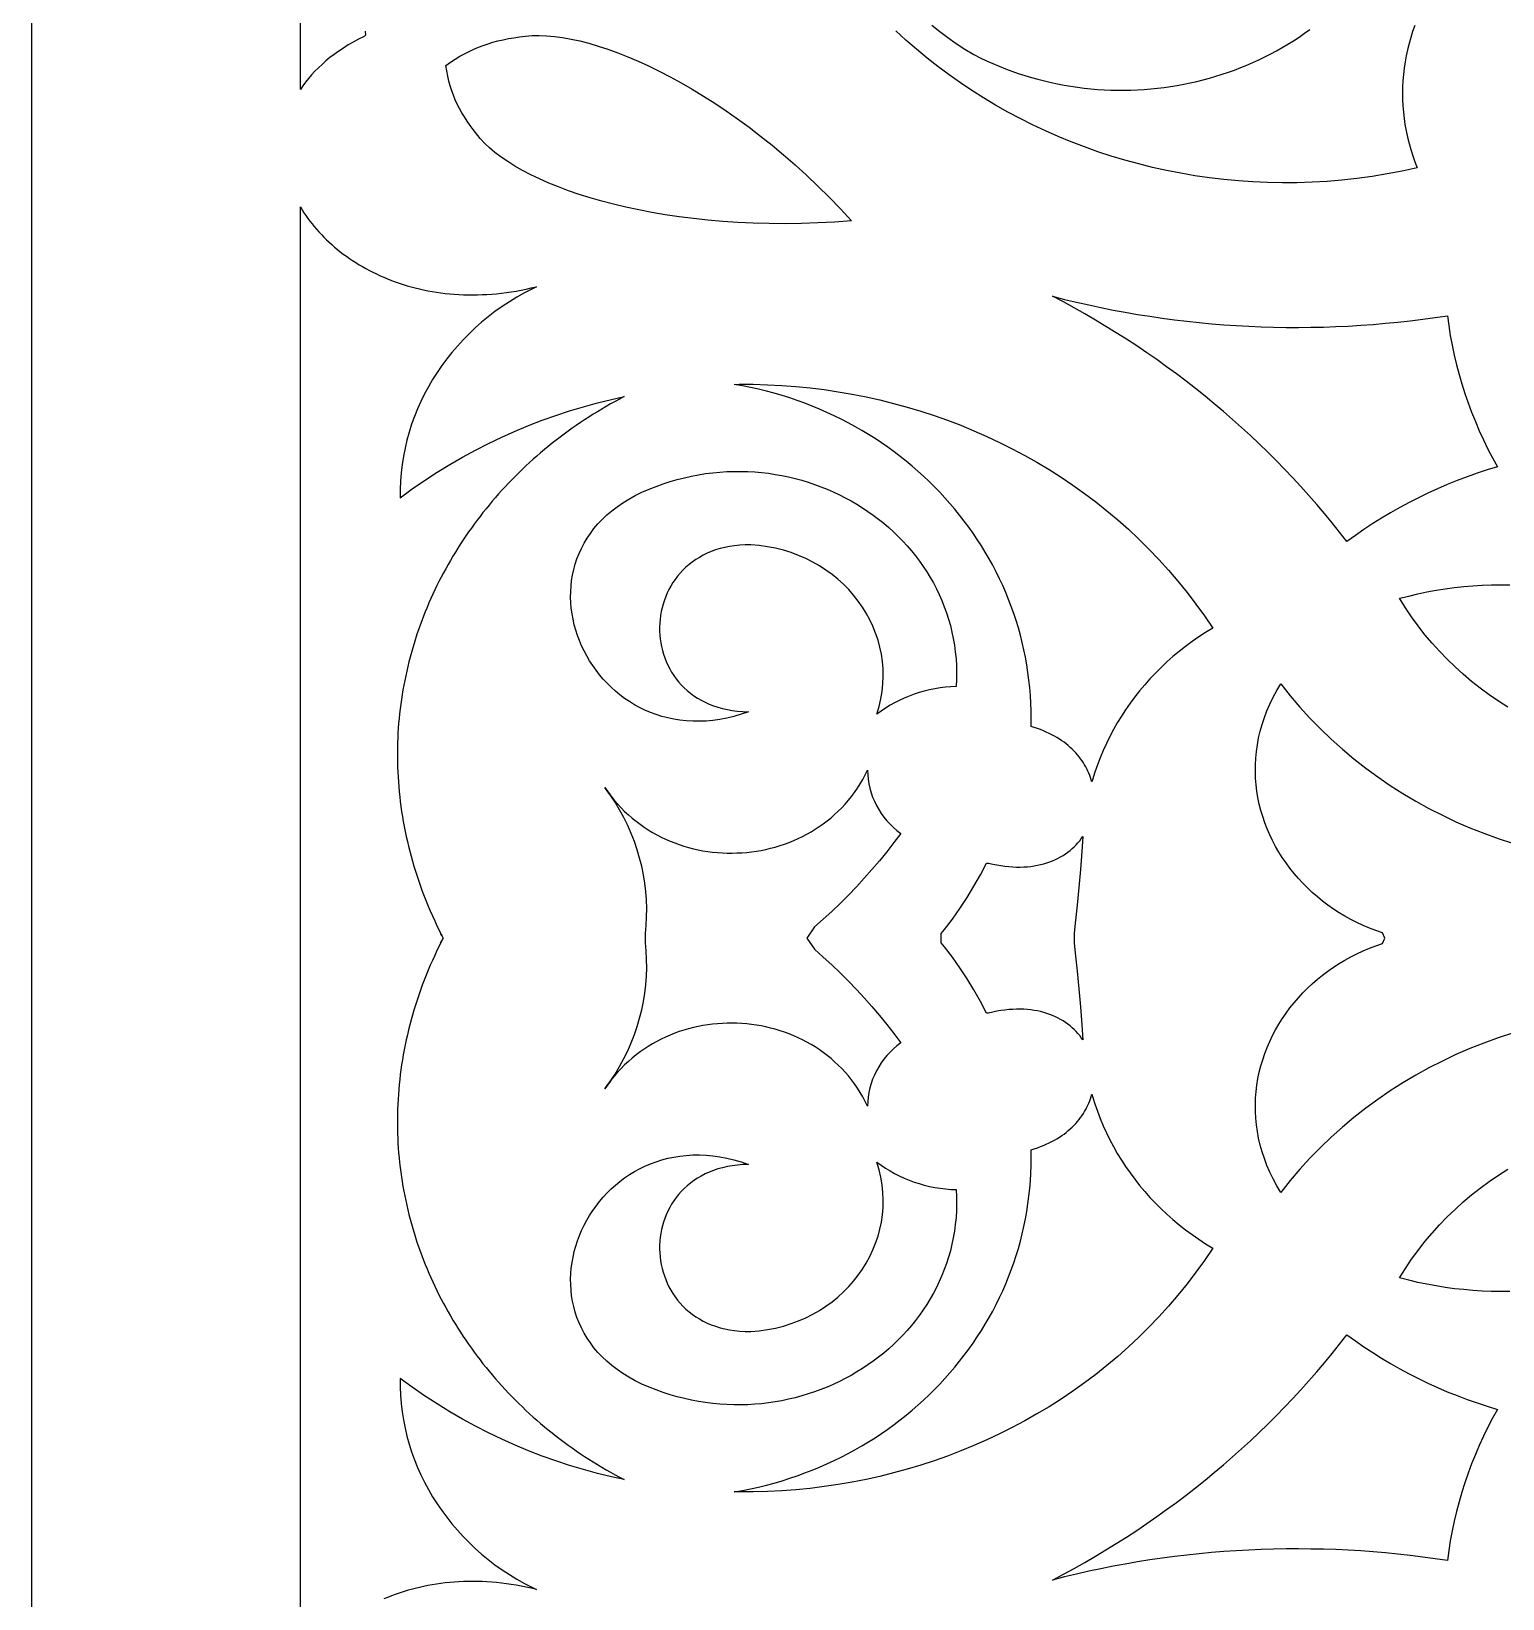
# Model space of a CAD drawing. Extents: x 2430 to 3430, y -1053 to 947.
# Drawn here: x 2429.6 to 2703, y -175.4 to 116 of the extents above; entities that cross this region are included whole.
import ezdxf

# ---------------------------------------------------------------- set-up
doc = ezdxf.new("R2010")
doc.units = 0
doc.layers.add('LAYER_1', color=18, linetype='CONTINUOUS')

msp = doc.modelspace()

# ---------------------------------------------------------------- linework, layer by layer
at = {"layer": 'LAYER_1'}
for points in [[(2429.56, -1052.54), (3429.56, -1052.54), (3429.56, 947.46), (2429.56, 947.46)], [(2525.33, 115.2), (2526.78, 115.07), (2528.3, 114.86), (2529.87, 114.58), (2531.5, 114.22), (2533.19, 113.78), (2534.93, 113.27), (2536.72, 112.68), (2538.55, 112.02), (2540.43, 111.28), (2542.34, 110.46), (2544.3, 109.57), (2546.28, 108.6), (2548.29, 107.56), (2550.34, 106.44), (2552.4, 105.25), (2554.48, 103.98), (2556.59, 102.64), (2558.7, 101.23), (2560.83, 99.73), (2562.97, 98.17), (2565.11, 96.53), (2567.25, 94.82), (2569.39, 93.03), (2571.52, 91.17), (2573.65, 89.24), (2575.77, 87.23), (2577.87, 85.15), (2579.95, 82.99), (2582.02, 80.77), (2578.87, 80.54), (2575.75, 80.38), (2572.69, 80.28), (2569.66, 80.24), (2566.69, 80.26), (2563.76, 80.34), (2560.89, 80.47), (2558.07, 80.66), (2555.31, 80.9), (2552.61, 81.19), (2549.98, 81.52), (2547.4, 81.91), (2544.9, 82.33), (2542.46, 82.8), (2540.09, 83.31), (2537.8, 83.85), (2535.58, 84.43), (2533.44, 85.05), (2531.38, 85.69), (2529.41, 86.37), (2527.52, 87.08), (2525.72, 87.81), (2524, 88.56), (2522.38, 89.34), (2520.86, 90.13), (2519.43, 90.95), (2518.1, 91.78), (2516.87, 92.63), (2515.74, 93.48), (2514.72, 94.35), (2513.81, 95.23), (2513.01, 96.11), (2511.71, 97.73), (2511.12, 98.52), (2510.57, 99.31), (2510.05, 100.09), (2509.58, 100.88), (2509.14, 101.67), (2508.73, 102.47), (2508.36, 103.29), (2508.02, 104.12), (2507.71, 104.97), (2507.43, 105.85), (2507.18, 106.75), (2506.95, 107.69), (2506.76, 108.67), (2506.58, 109.68), (2507.48, 110.29), (2508.36, 110.85), (2509.22, 111.37), (2510.09, 111.85), (2510.95, 112.29), (2511.81, 112.7), (2512.68, 113.07), (2513.56, 113.4), (2514.45, 113.71), (2515.36, 113.98), (2516.29, 114.23), (2517.24, 114.45), (2518.23, 114.65), (2519.25, 114.83), (2520.31, 114.99), (2521.4, 115.12), (2522.64, 115.23), (2523.95, 115.25)], [(2621.61, 66.18), (2623.86, 65.64), (2626.11, 65.13), (2628.37, 64.65), (2630.63, 64.19), (2632.91, 63.77), (2635.18, 63.38), (2637.46, 63.02), (2639.75, 62.68), (2642.04, 62.38), (2644.33, 62.1), (2646.63, 61.86), (2648.93, 61.64), (2651.23, 61.46), (2653.54, 61.3), (2655.85, 61.18), (2658.16, 61.08), (2660.47, 61.01), (2662.78, 60.97), (2665.1, 60.96), (2667.41, 60.98), (2669.72, 61.03), (2672.04, 61.11), (2674.35, 61.22), (2676.66, 61.35), (2678.97, 61.52), (2681.28, 61.72), (2683.58, 61.94), (2685.88, 62.19), (2688.18, 62.47), (2690.48, 62.79), (2692.77, 63.13), (2693.02, 61.29), (2693.32, 59.46), (2693.66, 57.64), (2694.04, 55.82), (2694.47, 54.02), (2694.95, 52.23), (2695.47, 50.45), (2696.03, 48.68), (2696.63, 46.92), (2697.28, 45.18), (2697.97, 43.45), (2698.71, 41.73), (2699.49, 40.03), (2700.31, 38.35), (2701.17, 36.68), (2702.07, 35.03), (2700.18, 34.45), (2698.29, 33.83), (2696.43, 33.17), (2694.58, 32.48), (2692.76, 31.74), (2690.95, 30.96), (2689.16, 30.15), (2687.4, 29.29), (2685.65, 28.4), (2683.93, 27.48), (2682.23, 26.51), (2680.55, 25.51), (2678.9, 24.48), (2677.27, 23.4), (2675.67, 22.3), (2674.1, 21.15), (2672.73, 22.9), (2671.35, 24.63), (2669.93, 26.35), (2668.5, 28.04), (2667.04, 29.71), (2665.55, 31.36), (2664.05, 33), (2662.51, 34.61), (2660.96, 36.2), (2659.38, 37.78), (2657.78, 39.33), (2656.16, 40.86), (2654.52, 42.37), (2652.85, 43.86), (2651.16, 45.32), (2649.45, 46.77), (2647.72, 48.19), (2645.97, 49.59), (2644.19, 50.97), (2642.4, 52.32), (2640.59, 53.66), (2638.75, 54.97), (2636.9, 56.25), (2635.03, 57.52), (2633.14, 58.76), (2631.22, 59.97), (2629.3, 61.16), (2627.35, 62.33), (2625.38, 63.47), (2623.4, 64.59), (2621.39, 65.69), (2619.37, 66.76)], [(2563.76, 50.38), (2566.41, 50.31), (2569.05, 50.17), (2571.68, 49.98), (2574.31, 49.71), (2576.93, 49.39), (2579.54, 49), (2582.14, 48.56), (2584.72, 48.05), (2587.29, 47.47), (2589.84, 46.84), (2592.38, 46.15), (2594.9, 45.39), (2597.4, 44.57), (2599.88, 43.7), (2602.33, 42.76), (2604.76, 41.76), (2607.16, 40.7), (2609.54, 39.58), (2611.89, 38.41), (2614.2, 37.17), (2616.49, 35.88), (2618.74, 34.52), (2620.96, 33.11), (2623.15, 31.64), (2625.29, 30.11), (2627.4, 28.52), (2629.47, 26.88), (2631.49, 25.18), (2633.47, 23.42), (2635.41, 21.6), (2637.3, 19.73), (2639.15, 17.8), (2640.95, 15.81), (2642.69, 13.77), (2644.39, 11.68), (2646.03, 9.52), (2647.62, 7.31), (2649.15, 5.05), (2647.84, 4.25), (2646.56, 3.41), (2645.31, 2.54), (2644.09, 1.64), (2642.91, 0.71), (2641.76, -0.25), (2640.64, -1.24), (2639.55, -2.26), (2638.5, -3.31), (2637.49, -4.38), (2636.51, -5.48), (2635.57, -6.61), (2634.66, -7.75), (2633.79, -8.93), (2632.96, -10.12), (2632.17, -11.34), (2631.41, -12.57), (2630.7, -13.83), (2630.02, -15.11), (2629.38, -16.4), (2628.79, -17.72), (2628.23, -19.05), (2627.72, -20.4), (2627.25, -21.76), (2626.82, -23.13), (2626.71, -23.56), (2626.59, -23.15), (2626.46, -22.74), (2626.31, -22.34), (2626.15, -21.93), (2625.97, -21.54), (2625.78, -21.14), (2625.58, -20.75), (2625.35, -20.36), (2625.12, -19.98), (2624.87, -19.6), (2624.6, -19.23), (2624.32, -18.86), (2624.02, -18.5), (2623.71, -18.15), (2623.38, -17.8), (2623.04, -17.46), (2622.68, -17.13), (2622.3, -16.8), (2621.91, -16.49), (2621.51, -16.18), (2621.08, -15.88), (2620.65, -15.59), (2620.19, -15.31), (2619.72, -15.03), (2619.24, -14.77), (2618.73, -14.52), (2618.22, -14.28), (2617.68, -14.05), (2617.13, -13.83), (2616.56, -13.63), (2615.98, -13.44), (2615.38, -13.25), (2615.4, -11.79), (2615.39, -10.34), (2615.34, -8.89), (2615.26, -7.45), (2615.15, -6.02), (2615, -4.6), (2614.81, -3.18), (2614.6, -1.78), (2614.35, -0.38), (2614.07, 1), (2613.75, 2.38), (2613.4, 3.75), (2613.03, 5.1), (2612.62, 6.44), (2612.18, 7.78), (2611.71, 9.1), (2611.2, 10.4), (2610.67, 11.7), (2610.11, 12.98), (2609.52, 14.24), (2608.9, 15.5), (2608.26, 16.73), (2607.58, 17.96), (2606.88, 19.17), (2606.15, 20.36), (2605.39, 21.53), (2604.61, 22.69), (2603.8, 23.84), (2602.97, 24.96), (2602.11, 26.07), (2601.22, 27.16), (2600.31, 28.23), (2599.37, 29.28), (2598.42, 30.31), (2597.43, 31.33), (2596.43, 32.32), (2595.4, 33.29), (2594.34, 34.24), (2593.27, 35.17), (2592.17, 36.08), (2591.06, 36.97), (2589.92, 37.83), (2588.76, 38.68), (2587.58, 39.49), (2586.38, 40.29), (2585.16, 41.06), (2583.92, 41.81), (2582.66, 42.53), (2581.38, 43.22), (2580.08, 43.89), (2578.77, 44.54), (2577.44, 45.16), (2576.09, 45.75), (2574.72, 46.31), (2573.34, 46.85), (2571.94, 47.36), (2570.53, 47.84), (2569.1, 48.29), (2567.66, 48.71), (2566.2, 49.11), (2564.72, 49.47), (2563.23, 49.8), (2561.73, 50.1), (2560.22, 50.37), (2561.11, 50.39)], [(2562.74, 34.16), (2564.02, 34.09), (2565.3, 33.97), (2566.57, 33.83), (2567.83, 33.64), (2569.08, 33.42), (2570.32, 33.16), (2571.55, 32.86), (2572.77, 32.53), (2573.97, 32.17), (2575.15, 31.77), (2576.33, 31.34), (2577.48, 30.87), (2578.62, 30.38), (2579.75, 29.85), (2580.85, 29.29), (2581.93, 28.7), (2583, 28.08), (2584.04, 27.43), (2585.06, 26.75), (2586.06, 26.04), (2587.04, 25.31), (2587.99, 24.55), (2588.92, 23.76), (2589.82, 22.94), (2590.69, 22.1), (2591.54, 21.23), (2592.36, 20.34), (2593.15, 19.42), (2593.91, 18.48), (2594.64, 17.51), (2595.33, 16.53), (2596, 15.52), (2596.63, 14.49), (2597.23, 13.44), (2597.79, 12.36), (2598.32, 11.27), (2598.81, 10.16), (2599.26, 9.03), (2599.67, 7.88), (2600.05, 6.71), (2600.39, 5.53), (2600.68, 4.32), (2600.93, 3.11), (2601.14, 1.87), (2601.31, 0.62), (2601.44, -0.64), (2601.52, -1.92), (2601.55, -3.21), (2601.54, -4.52), (2601.48, -5.83), (2600.47, -5.88), (2599.46, -5.96), (2598.47, -6.08), (2597.48, -6.24), (2596.5, -6.44), (2595.54, -6.67), (2594.58, -6.94), (2593.64, -7.25), (2592.71, -7.59), (2591.8, -7.97), (2590.9, -8.38), (2590.02, -8.82), (2589.17, -9.3), (2588.33, -9.82), (2587.51, -10.37), (2586.72, -10.95), (2587.14, -9.53), (2587.47, -8.12), (2587.71, -6.71), (2587.86, -5.3), (2587.91, -3.91), (2587.88, -2.52), (2587.77, -1.15), (2587.57, 0.2), (2587.29, 1.53), (2586.94, 2.84), (2586.5, 4.13), (2586, 5.39), (2585.41, 6.62), (2584.76, 7.81), (2584.04, 8.97), (2583.26, 10.09), (2582.4, 11.17), (2581.49, 12.21), (2580.52, 13.2), (2579.49, 14.14), (2578.4, 15.02), (2577.25, 15.85), (2576.06, 16.63), (2574.81, 17.34), (2573.52, 17.99), (2572.18, 18.57), (2570.79, 19.09), (2569.37, 19.53), (2567.9, 19.9), (2566.4, 20.19), (2564.86, 20.4), (2563.28, 20.53), (2562.26, 20.52), (2561.26, 20.47), (2560.29, 20.37), (2559.36, 20.23), (2558.46, 20.05), (2557.59, 19.84), (2556.76, 19.58), (2555.95, 19.29), (2555.18, 18.96), (2554.44, 18.61), (2553.73, 18.21), (2553.06, 17.79), (2552.42, 17.34), (2551.81, 16.87), (2551.23, 16.37), (2550.68, 15.84), (2550.17, 15.29), (2549.68, 14.71), (2549.24, 14.12), (2548.82, 13.51), (2548.43, 12.88), (2548.08, 12.24), (2547.76, 11.58), (2547.48, 10.9), (2547.22, 10.22), (2547, 9.53), (2546.81, 8.82), (2546.65, 8.11), (2546.53, 7.39), (2546.43, 6.67), (2546.38, 5.95), (2546.35, 5.22), (2546.35, 4.49), (2546.39, 3.76), (2546.46, 3.04), (2546.57, 2.32), (2546.7, 1.61), (2546.87, 0.9), (2547.08, 0.2), (2547.31, -0.49), (2547.58, -1.17), (2547.88, -1.84), (2548.21, -2.49), (2548.58, -3.13), (2548.98, -3.75), (2549.41, -4.36), (2549.88, -4.94), (2550.37, -5.5), (2550.9, -6.05), (2551.47, -6.56), (2552.06, -7.05), (2552.69, -7.52), (2553.36, -7.96), (2554.05, -8.36), (2554.78, -8.74), (2555.55, -9.09), (2556.34, -9.4), (2557.17, -9.67), (2558.03, -9.91), (2558.93, -10.11), (2559.85, -10.28), (2560.81, -10.4), (2561.81, -10.48), (2562.84, -10.51), (2561.48, -10.97), (2560.14, -11.36), (2558.82, -11.68), (2557.52, -11.93), (2556.23, -12.11), (2554.97, -12.23), (2553.73, -12.28), (2552.5, -12.27), (2551.3, -12.2), (2550.13, -12.08), (2548.98, -11.9), (2547.85, -11.66), (2546.75, -11.37), (2545.68, -11.03), (2544.63, -10.64), (2543.61, -10.2), (2542.62, -9.72), (2541.66, -9.19), (2540.73, -8.62), (2539.84, -8.01), (2538.97, -7.37), (2538.14, -6.68), (2537.35, -5.96), (2536.58, -5.21), (2535.86, -4.43), (2535.17, -3.62), (2534.52, -2.78), (2533.9, -1.92), (2533.33, -1.03), (2532.8, -0.12), (2532.3, 0.81), (2531.85, 1.75), (2531.44, 2.72), (2531.08, 3.7), (2530.75, 4.69), (2530.48, 5.69), (2530.25, 6.7), (2530.06, 7.72), (2529.93, 8.75), (2529.84, 9.78), (2529.8, 10.81), (2529.81, 11.84), (2529.87, 12.87), (2529.99, 13.89), (2530.15, 14.91), (2530.37, 15.93), (2530.64, 16.93), (2530.97, 17.92), (2531.36, 18.91), (2531.8, 19.87), (2532.3, 20.82), (2532.85, 21.76), (2533.47, 22.67), (2534.14, 23.56), (2534.88, 24.43), (2535.68, 25.27), (2536.54, 26.09), (2537.46, 26.88), (2538.45, 27.63), (2539.5, 28.36), (2540.62, 29.05), (2541.81, 29.7), (2543.06, 30.32), (2544.38, 30.89), (2545.69, 31.41), (2547, 31.88), (2548.32, 32.3), (2549.63, 32.69), (2550.95, 33.02), (2552.27, 33.32), (2553.59, 33.57), (2554.9, 33.77), (2556.22, 33.94), (2557.53, 34.06), (2558.84, 34.15), (2560.14, 34.19), (2561.44, 34.2)], [(2585.03, -22.2), (2585.11, -23.05), (2585.24, -23.9), (2585.43, -24.73), (2585.66, -25.55), (2585.94, -26.36), (2586.27, -27.15), (2586.65, -27.92), (2587.07, -28.67), (2587.53, -29.39), (2588.04, -30.09), (2588.58, -30.76), (2589.17, -31.4), (2589.8, -32.01), (2590.46, -32.58), (2591.16, -33.11), (2589.88, -34.84), (2588.56, -36.54), (2587.21, -38.21), (2585.81, -39.86), (2584.39, -41.47), (2582.93, -43.06), (2581.43, -44.61), (2579.9, -46.13), (2578.34, -47.63), (2576.75, -49.08), (2575.12, -50.51), (2573.68, -52.59), (2575.12, -54.67), (2576.75, -56.1), (2578.34, -57.56), (2579.9, -59.05), (2581.43, -60.57), (2582.93, -62.13), (2584.39, -63.71), (2585.81, -65.33), (2587.21, -66.97), (2588.56, -68.64), (2589.88, -70.35), (2591.16, -72.08), (2590.46, -72.61), (2589.8, -73.18), (2589.17, -73.78), (2588.58, -74.42), (2588.04, -75.09), (2587.53, -75.79), (2587.07, -76.52), (2586.65, -77.27), (2586.27, -78.04), (2585.94, -78.83), (2585.66, -79.63), (2585.43, -80.45), (2585.24, -81.29), (2585.11, -82.13), (2585.03, -82.98), (2585, -83.84), (2584.57, -82.96), (2584.11, -82.11), (2583.63, -81.28), (2583.12, -80.48), (2582.58, -79.7), (2582.02, -78.94), (2581.44, -78.22), (2580.83, -77.51), (2580.2, -76.84), (2579.55, -76.19), (2578.88, -75.56), (2578.2, -74.96), (2577.49, -74.39), (2576.76, -73.84), (2576.02, -73.32), (2575.26, -72.82), (2574.49, -72.35), (2573.7, -71.91), (2572.9, -71.49), (2572.09, -71.1), (2571.26, -70.74), (2570.42, -70.4), (2569.58, -70.08), (2568.72, -69.8), (2567.85, -69.54), (2566.98, -69.31), (2566.1, -69.1), (2565.21, -68.92), (2564.32, -68.77), (2563.43, -68.64), (2562.53, -68.54), (2561.62, -68.47), (2560.72, -68.42), (2559.81, -68.4), (2558.91, -68.41), (2558, -68.44), (2557.1, -68.51), (2556.19, -68.59), (2555.29, -68.71), (2554.4, -68.86), (2553.51, -69.03), (2552.62, -69.22), (2551.74, -69.45), (2550.87, -69.7), (2550, -69.98), (2549.14, -70.29), (2548.3, -70.63), (2547.46, -70.99), (2546.63, -71.38), (2545.82, -71.8), (2545.02, -72.25), (2544.23, -72.73), (2543.46, -73.23), (2542.7, -73.76), (2541.96, -74.32), (2541.23, -74.91), (2540.53, -75.52), (2539.84, -76.17), (2539.17, -76.84), (2538.52, -77.54), (2537.89, -78.27), (2537.29, -79.02), (2537.25, -79.08), (2538.05, -77.86), (2538.91, -76.43), (2539.69, -74.99), (2540.41, -73.52), (2541.07, -72.04), (2541.65, -70.53), (2542.17, -69.02), (2542.62, -67.48), (2543.01, -65.94), (2543.33, -64.39), (2543.58, -62.82), (2543.77, -61.26), (2543.89, -59.69), (2543.95, -58.11), (2543.93, -56.54), (2543.85, -54.97), (2543.72, -53.45), (2543.72, -52.59), (2543.72, -51.73), (2543.85, -50.22), (2543.93, -48.65), (2543.95, -47.07), (2543.89, -45.5), (2543.77, -43.93), (2543.58, -42.36), (2543.33, -40.8), (2543.01, -39.24), (2542.62, -37.7), (2542.17, -36.17), (2541.65, -34.65), (2541.07, -33.15), (2540.41, -31.66), (2539.69, -30.19), (2538.91, -28.75), (2538.05, -27.33), (2537.25, -26.11), (2537.29, -26.16), (2537.89, -26.92), (2538.52, -27.65), (2539.17, -28.35), (2539.84, -29.02), (2540.53, -29.66), (2541.23, -30.28), (2541.96, -30.86), (2542.7, -31.42), (2543.46, -31.96), (2544.23, -32.46), (2545.02, -32.93), (2545.82, -33.38), (2546.63, -33.8), (2547.46, -34.19), (2548.3, -34.56), (2549.14, -34.89), (2550, -35.2), (2550.87, -35.48), (2551.74, -35.73), (2552.62, -35.96), (2553.51, -36.16), (2554.4, -36.33), (2555.29, -36.47), (2556.19, -36.59), (2557.1, -36.68), (2558, -36.74), (2558.91, -36.78), (2559.81, -36.78), (2560.72, -36.76), (2561.62, -36.72), (2562.53, -36.64), (2563.43, -36.55), (2564.32, -36.42), (2565.21, -36.27), (2566.1, -36.09), (2566.98, -35.88), (2567.85, -35.65), (2568.72, -35.39), (2569.58, -35.1), (2570.42, -34.79), (2571.26, -34.45), (2572.09, -34.08), (2572.9, -33.69), (2573.7, -33.27), (2574.49, -32.83), (2575.26, -32.36), (2576.02, -31.86), (2576.76, -31.34), (2577.49, -30.8), (2578.2, -30.22), (2578.88, -29.62), (2579.55, -29), (2580.2, -28.35), (2580.83, -27.67), (2581.44, -26.97), (2582.02, -26.24), (2582.58, -25.49), (2583.12, -24.71), (2583.63, -23.91), (2584.11, -23.08), (2584.57, -22.22), (2585, -21.34)], [(2537.13, -25.93), (2537.25, -26.11), (2536.7, -25.37), (2536.14, -24.56)], [(2624.83, -36.49), (2624.58, -39.82), (2624.29, -43.15), (2623.97, -46.47), (2623.61, -49.79), (2623.39, -51.73), (2623.39, -52.59), (2623.39, -53.45), (2623.61, -55.39), (2623.97, -58.71), (2624.29, -62.04), (2624.58, -65.37), (2624.83, -68.7), (2625.02, -71.51), (2624.73, -71.1), (2624.43, -70.71), (2624.1, -70.32), (2623.76, -69.95), (2623.4, -69.59), (2623.02, -69.24), (2622.63, -68.9), (2622.21, -68.58), (2621.78, -68.27), (2621.34, -67.98), (2620.88, -67.71), (2620.4, -67.45), (2619.9, -67.2), (2619.39, -66.98), (2618.86, -66.77), (2618.31, -66.58), (2617.75, -66.41), (2617.17, -66.26), (2616.58, -66.13), (2615.97, -66.02), (2615.34, -65.93), (2614.7, -65.87), (2614.05, -65.82), (2613.37, -65.8), (2612.69, -65.81), (2611.99, -65.84), (2611.27, -65.89), (2610.54, -65.97), (2609.79, -66.07), (2609.03, -66.2), (2608.25, -66.36), (2607.46, -66.55), (2607.13, -66.52), (2605.99, -64.35), (2604.78, -62.23), (2603.51, -60.15), (2602.17, -58.12), (2600.76, -56.14), (2599.29, -54.2), (2598.68, -53.45), (2598.68, -52.59), (2598.68, -51.73), (2599.29, -50.98), (2600.76, -49.05), (2602.17, -47.06), (2603.51, -45.03), (2604.78, -42.96), (2605.99, -40.83), (2607.13, -38.67), (2607.46, -38.64), (2608.25, -38.82), (2609.03, -38.98), (2609.79, -39.11), (2610.54, -39.22), (2611.27, -39.3), (2611.99, -39.35), (2612.69, -39.38), (2613.37, -39.38), (2614.05, -39.36), (2614.7, -39.32), (2615.34, -39.25), (2615.97, -39.16), (2616.58, -39.05), (2617.17, -38.92), (2617.75, -38.77), (2618.31, -38.6), (2618.86, -38.41), (2619.39, -38.21), (2619.9, -37.98), (2620.4, -37.74), (2620.88, -37.48), (2621.34, -37.2), (2621.78, -36.91), (2622.21, -36.6), (2622.63, -36.28), (2623.02, -35.95), (2623.4, -35.6), (2623.76, -35.24), (2624.1, -34.86), (2624.43, -34.48), (2624.73, -34.08), (2625.02, -33.68)], [(2537.13, -79.25), (2536.14, -80.62), (2536.7, -79.81), (2537.25, -79.08)], [(2626.82, -82.05), (2627.25, -83.43), (2627.72, -84.79), (2628.23, -86.14), (2628.79, -87.47), (2629.38, -88.78), (2630.02, -90.07), (2630.7, -91.35), (2631.41, -92.61), (2632.17, -93.85), (2632.96, -95.06), (2633.79, -96.26), (2634.66, -97.43), (2635.57, -98.58), (2636.51, -99.7), (2637.49, -100.8), (2638.5, -101.87), (2639.55, -102.92), (2640.64, -103.94), (2641.76, -104.93), (2642.91, -105.89), (2644.09, -106.82), (2645.31, -107.72), (2646.56, -108.59), (2647.84, -109.43), (2649.15, -110.23), (2647.62, -112.5), (2646.03, -114.71), (2644.39, -116.86), (2642.69, -118.96), (2640.95, -121), (2639.15, -122.98), (2637.3, -124.91), (2635.41, -126.79), (2633.47, -128.6), (2631.49, -130.36), (2629.47, -132.06), (2627.4, -133.71), (2625.29, -135.29), (2623.15, -136.82), (2620.96, -138.29), (2618.74, -139.71), (2616.49, -141.06), (2614.2, -142.36), (2611.89, -143.59), (2609.54, -144.77), (2607.16, -145.89), (2604.76, -146.94), (2602.33, -147.94), (2599.88, -148.88), (2597.4, -149.76), (2594.9, -150.57), (2592.38, -151.33), (2589.84, -152.02), (2587.29, -152.66), (2584.72, -153.23), (2582.14, -153.74), (2579.54, -154.19), (2576.93, -154.57), (2574.31, -154.9), (2571.68, -155.16), (2569.05, -155.36), (2566.41, -155.49), (2563.76, -155.56), (2561.11, -155.57), (2560.22, -155.56), (2561.73, -155.29), (2563.23, -154.99), (2564.72, -154.65), (2566.2, -154.29), (2567.66, -153.9), (2569.1, -153.47), (2570.53, -153.02), (2571.94, -152.54), (2573.34, -152.03), (2574.72, -151.5), (2576.09, -150.93), (2577.44, -150.34), (2578.77, -149.72), (2580.08, -149.08), (2581.38, -148.41), (2582.66, -147.71), (2583.92, -146.99), (2585.16, -146.24), (2586.38, -145.47), (2587.58, -144.68), (2588.76, -143.86), (2589.92, -143.02), (2591.06, -142.15), (2592.17, -141.27), (2593.27, -140.36), (2594.34, -139.43), (2595.4, -138.48), (2596.43, -137.5), (2597.43, -136.51), (2598.42, -135.5), (2599.37, -134.46), (2600.31, -133.41), (2601.22, -132.34), (2602.11, -131.25), (2602.97, -130.14), (2603.8, -129.02), (2604.61, -127.88), (2605.39, -126.72), (2606.15, -125.54), (2606.88, -124.35), (2607.58, -123.14), (2608.26, -121.92), (2608.9, -120.68), (2609.52, -119.43), (2610.11, -118.16), (2610.67, -116.88), (2611.2, -115.59), (2611.71, -114.28), (2612.18, -112.96), (2612.62, -111.63), (2613.03, -110.29), (2613.4, -108.93), (2613.75, -107.56), (2614.07, -106.19), (2614.35, -104.8), (2614.6, -103.41), (2614.81, -102), (2615, -100.59), (2615.15, -99.16), (2615.26, -97.73), (2615.34, -96.29), (2615.39, -94.84), (2615.4, -93.39), (2615.38, -91.93), (2615.98, -91.75), (2616.56, -91.56), (2617.13, -91.35), (2617.68, -91.13), (2618.22, -90.9), (2618.73, -90.66), (2619.24, -90.41), (2619.72, -90.15), (2620.19, -89.88), (2620.65, -89.6), (2621.08, -89.31), (2621.51, -89.01), (2621.91, -88.7), (2622.3, -88.38), (2622.68, -88.06), (2623.04, -87.72), (2623.38, -87.38), (2623.71, -87.03), (2624.02, -86.68), (2624.32, -86.32), (2624.6, -85.95), (2624.87, -85.58), (2625.12, -85.2), (2625.35, -84.82), (2625.58, -84.44), (2625.78, -84.04), (2625.97, -83.65), (2626.15, -83.25), (2626.31, -82.85), (2626.46, -82.44), (2626.59, -82.04), (2626.71, -81.63)], [(2554.97, -92.96), (2556.23, -93.07), (2557.52, -93.25), (2558.82, -93.5), (2560.14, -93.82), (2561.48, -94.21), (2562.84, -94.67), (2561.81, -94.71), (2560.81, -94.79), (2559.85, -94.91), (2558.93, -95.07), (2558.03, -95.27), (2557.17, -95.51), (2556.34, -95.79), (2555.55, -96.1), (2554.78, -96.44), (2554.05, -96.82), (2553.36, -97.23), (2552.69, -97.66), (2552.06, -98.13), (2551.47, -98.62), (2550.9, -99.14), (2550.37, -99.68), (2549.88, -100.24), (2549.41, -100.83), (2548.98, -101.43), (2548.58, -102.05), (2548.21, -102.69), (2547.88, -103.34), (2547.58, -104.01), (2547.31, -104.69), (2547.08, -105.38), (2546.87, -106.08), (2546.7, -106.79), (2546.57, -107.5), (2546.46, -108.22), (2546.39, -108.95), (2546.35, -109.67), (2546.35, -110.4), (2546.38, -111.13), (2546.43, -111.85), (2546.53, -112.58), (2546.65, -113.29), (2546.81, -114.01), (2547, -114.71), (2547.22, -115.4), (2547.48, -116.09), (2547.76, -116.76), (2548.08, -117.42), (2548.43, -118.07), (2548.82, -118.69), (2549.24, -119.31), (2549.68, -119.9), (2550.17, -120.47), (2550.68, -121.02), (2551.23, -121.55), (2551.81, -122.05), (2552.42, -122.53), (2553.06, -122.98), (2553.73, -123.4), (2554.44, -123.79), (2555.18, -124.15), (2555.95, -124.47), (2556.76, -124.76), (2557.59, -125.02), (2558.46, -125.24), (2559.36, -125.42), (2560.29, -125.56), (2561.26, -125.65), (2562.26, -125.71), (2563.28, -125.72), (2564.86, -125.59), (2566.4, -125.37), (2567.9, -125.08), (2569.37, -124.71), (2570.79, -124.27), (2572.18, -123.76), (2573.52, -123.17), (2574.81, -122.52), (2576.06, -121.81), (2577.25, -121.04), (2578.4, -120.21), (2579.49, -119.32), (2580.52, -118.38), (2581.49, -117.39), (2582.4, -116.36), (2583.26, -115.28), (2584.04, -114.16), (2584.76, -113), (2585.41, -111.8), (2586, -110.57), (2586.5, -109.32), (2586.94, -108.03), (2587.29, -106.72), (2587.57, -105.38), (2587.77, -104.03), (2587.88, -102.66), (2587.91, -101.27), (2587.86, -99.88), (2587.71, -98.47), (2587.47, -97.06), (2587.14, -95.65), (2586.72, -94.24), (2587.51, -94.82), (2588.33, -95.37), (2589.17, -95.88), (2590.02, -96.36), (2590.9, -96.81), (2591.8, -97.22), (2592.71, -97.59), (2593.64, -97.94), (2594.58, -98.24), (2595.54, -98.51), (2596.5, -98.75), (2597.48, -98.94), (2598.47, -99.1), (2599.46, -99.22), (2600.47, -99.31), (2601.48, -99.35), (2601.54, -100.67), (2601.55, -101.97), (2601.52, -103.26), (2601.44, -104.54), (2601.31, -105.81), (2601.14, -107.06), (2600.93, -108.29), (2600.68, -109.51), (2600.39, -110.71), (2600.05, -111.9), (2599.67, -113.06), (2599.26, -114.21), (2598.81, -115.34), (2598.32, -116.46), (2597.79, -117.55), (2597.23, -118.62), (2596.63, -119.67), (2596, -120.7), (2595.33, -121.71), (2594.64, -122.7), (2593.91, -123.66), (2593.15, -124.6), (2592.36, -125.52), (2591.54, -126.41), (2590.69, -127.28), (2589.82, -128.12), (2588.92, -128.94), (2587.99, -129.73), (2587.04, -130.49), (2586.06, -131.23), (2585.06, -131.94), (2584.04, -132.61), (2583, -133.26), (2581.93, -133.88), (2580.85, -134.47), (2579.75, -135.03), (2578.62, -135.56), (2577.48, -136.06), (2576.33, -136.52), (2575.15, -136.95), (2573.97, -137.35), (2572.77, -137.72), (2571.55, -138.05), (2570.32, -138.34), (2569.08, -138.6), (2567.83, -138.82), (2566.57, -139.01), (2565.3, -139.16), (2564.02, -139.27), (2562.74, -139.34), (2561.44, -139.38), (2560.14, -139.38), (2558.84, -139.33), (2557.53, -139.25), (2556.22, -139.12), (2554.9, -138.96), (2553.59, -138.75), (2552.27, -138.5), (2550.95, -138.21), (2549.63, -137.87), (2548.32, -137.49), (2547, -137.06), (2545.69, -136.59), (2544.38, -136.08), (2543.06, -135.5), (2541.81, -134.89), (2540.62, -134.23), (2539.5, -133.54), (2538.45, -132.82), (2537.46, -132.06), (2536.54, -131.27), (2535.68, -130.46), (2534.88, -129.61), (2534.14, -128.75), (2533.47, -127.85), (2532.85, -126.94), (2532.3, -126.01), (2531.8, -125.06), (2531.36, -124.09), (2530.97, -123.11), (2530.64, -122.11), (2530.37, -121.11), (2530.15, -120.1), (2529.99, -119.08), (2529.87, -118.05), (2529.81, -117.02), (2529.8, -115.99), (2529.84, -114.96), (2529.93, -113.93), (2530.06, -112.91), (2530.25, -111.89), (2530.48, -110.87), (2530.75, -109.87), (2531.08, -108.88), (2531.44, -107.9), (2531.85, -106.94), (2532.3, -105.99), (2532.8, -105.06), (2533.33, -104.15), (2533.9, -103.26), (2534.52, -102.4), (2535.17, -101.56), (2535.86, -100.75), (2536.58, -99.97), (2537.35, -99.22), (2538.14, -98.5), (2538.97, -97.82), (2539.84, -97.17), (2540.73, -96.56), (2541.66, -96), (2542.62, -95.47), (2543.61, -94.99), (2544.63, -94.55), (2545.68, -94.16), (2546.75, -93.82), (2547.85, -93.53), (2548.98, -93.29), (2550.13, -93.11), (2551.3, -92.98), (2552.5, -92.91), (2553.73, -92.9)], [(2675.67, -127.48), (2677.27, -128.59), (2678.9, -129.66), (2680.55, -130.7), (2682.23, -131.7), (2683.93, -132.66), (2685.65, -133.59), (2687.4, -134.48), (2689.16, -135.33), (2690.95, -136.14), (2692.76, -136.92), (2694.58, -137.66), (2696.43, -138.36), (2698.29, -139.02), (2700.18, -139.64), (2702.07, -140.22), (2701.17, -141.87), (2700.31, -143.53), (2699.49, -145.22), (2698.71, -146.92), (2697.97, -148.63), (2697.28, -150.36), (2696.63, -152.1), (2696.03, -153.86), (2695.47, -155.63), (2694.95, -157.41), (2694.47, -159.2), (2694.04, -161.01), (2693.66, -162.82), (2693.32, -164.64), (2693.02, -166.47), (2692.77, -168.31), (2690.48, -167.97), (2688.18, -167.66), (2685.88, -167.38), (2683.58, -167.12), (2681.28, -166.9), (2678.97, -166.7), (2676.66, -166.54), (2674.35, -166.4), (2672.04, -166.29), (2669.72, -166.22), (2667.41, -166.17), (2665.1, -166.15), (2662.78, -166.16), (2660.47, -166.19), (2658.16, -166.26), (2655.85, -166.36), (2653.54, -166.49), (2651.23, -166.64), (2648.93, -166.83), (2646.63, -167.04), (2644.33, -167.29), (2642.04, -167.56), (2639.75, -167.87), (2637.46, -168.2), (2635.18, -168.56), (2632.91, -168.96), (2630.63, -169.38), (2628.37, -169.83), (2626.11, -170.31), (2623.86, -170.83), (2621.61, -171.37), (2619.37, -171.94), (2621.39, -170.87), (2623.4, -169.78), (2625.38, -168.66), (2627.35, -167.52), (2629.3, -166.35), (2631.22, -165.16), (2633.14, -163.94), (2635.03, -162.7), (2636.9, -161.44), (2638.75, -160.15), (2640.59, -158.84), (2642.4, -157.51), (2644.19, -156.15), (2645.97, -154.77), (2647.72, -153.37), (2649.45, -151.95), (2651.16, -150.51), (2652.85, -149.04), (2654.52, -147.55), (2656.16, -146.04), (2657.78, -144.51), (2659.38, -142.96), (2660.96, -141.39), (2662.51, -139.8), (2664.05, -138.18), (2665.55, -136.55), (2667.04, -134.9), (2668.5, -133.22), (2669.93, -131.53), (2671.35, -129.82), (2672.73, -128.09), (2674.1, -126.34)]]:
    msp.add_lwpolyline(points, close=True, dxfattribs=at)
for points in [[(2491.61, 116.02), (2491.7, 115.31), (2491.4, 115.08), (2490.38, 114.56), (2489.4, 114.02), (2488.46, 113.47), (2487.56, 112.9), (2486.69, 112.32), (2485.86, 111.72), (2485.07, 111.12), (2484.32, 110.5), (2483.6, 109.87), (2482.91, 109.23), (2482.27, 108.59), (2481.66, 107.93), (2481.08, 107.26), (2480.54, 106.58), (2480.03, 105.9), (2479.56, 105.21), (2479.56, 135.6)], [(2686.7, 117.08), (2686.31, 115.97), (2685.95, 114.85), (2685.64, 113.73), (2685.35, 112.59), (2685.11, 111.45), (2684.9, 110.31), (2684.73, 109.15), (2684.6, 108), (2684.5, 106.83), (2684.44, 105.67), (2684.42, 104.5), (2684.44, 103.33), (2684.49, 102.17), (2684.59, 101), (2684.72, 99.83), (2684.89, 98.66), (2685.1, 97.5), (2685.35, 96.34), (2685.64, 95.18), (2685.96, 94.03), (2686.33, 92.89), (2686.73, 91.75), (2687.18, 90.62), (2684.37, 90.02), (2681.57, 89.49), (2678.77, 89.04), (2675.97, 88.66), (2673.18, 88.35), (2670.4, 88.12), (2667.63, 87.96), (2664.86, 87.87), (2662.11, 87.85), (2659.36, 87.9), (2656.63, 88.02), (2653.92, 88.2), (2651.22, 88.46), (2648.53, 88.78), (2645.86, 89.16), (2643.22, 89.61), (2640.59, 90.13), (2637.98, 90.71), (2635.4, 91.35), (2632.84, 92.05), (2630.3, 92.81), (2627.79, 93.63), (2625.31, 94.51), (2622.86, 95.46), (2620.43, 96.45), (2618.04, 97.51), (2615.68, 98.62), (2613.35, 99.79), (2611.06, 101.01), (2608.8, 102.29), (2606.57, 103.62), (2604.39, 105), (2602.24, 106.43), (2600.14, 107.92), (2598.08, 109.45), (2596.05, 111.04), (2594.08, 112.67), (2592.14, 114.35), (2590.26, 116.08)], [(2596.97, 117.15), (2598.42, 115.98), (2599.92, 114.85), (2601.49, 113.75), (2603.1, 112.69), (2604.78, 111.68), (2605.93, 111.1), (2607.09, 110.54), (2608.27, 110.02), (2609.44, 109.52), (2610.63, 109.05), (2611.82, 108.6), (2613.02, 108.18), (2614.23, 107.79), (2615.44, 107.43), (2616.65, 107.09), (2617.88, 106.78), (2619.1, 106.49), (2620.33, 106.23), (2621.56, 106), (2622.79, 105.79), (2624.03, 105.61), (2625.27, 105.45), (2626.51, 105.32), (2627.75, 105.22), (2628.99, 105.14), (2630.23, 105.09), (2631.48, 105.06), (2632.72, 105.06), (2633.95, 105.08), (2635.19, 105.13), (2636.43, 105.21), (2637.66, 105.31), (2638.89, 105.43), (2640.11, 105.58), (2641.33, 105.75), (2642.55, 105.95), (2643.76, 106.17), (2644.97, 106.42), (2646.17, 106.69), (2647.36, 106.98), (2648.55, 107.3), (2649.73, 107.65), (2650.9, 108.02), (2652.06, 108.41), (2653.21, 108.82), (2654.36, 109.26), (2655.5, 109.72), (2656.62, 110.21), (2657.74, 110.72), (2658.84, 111.25), (2659.93, 111.81), (2661.01, 112.39), (2662.08, 112.99), (2663.14, 113.62), (2664.18, 114.27), (2665.2, 114.94), (2666.22, 115.64), (2667.22, 116.35)], [(2479.56, -188.54), (2479.56, -52.59), (2479.56, 83.36), (2479.89, 82.82), (2480.23, 82.29), (2480.58, 81.76), (2480.95, 81.23), (2481.34, 80.72), (2481.74, 80.21), (2482.15, 79.7), (2482.57, 79.2), (2483.01, 78.71), (2483.47, 78.22), (2483.93, 77.74), (2484.41, 77.27), (2484.9, 76.81), (2485.41, 76.35), (2485.92, 75.9), (2486.45, 75.46), (2486.99, 75.03), (2487.55, 74.6), (2488.11, 74.19), (2488.69, 73.78), (2489.28, 73.39), (2489.88, 73), (2490.49, 72.62), (2491.11, 72.26), (2491.75, 71.9), (2492.39, 71.55), (2493.05, 71.22), (2493.72, 70.9), (2494.39, 70.58), (2495.08, 70.28), (2495.78, 69.99), (2496.48, 69.71), (2497.2, 69.45), (2497.93, 69.19), (2498.66, 68.95), (2499.41, 68.72), (2500.16, 68.51), (2500.93, 68.31), (2501.7, 68.12), (2502.48, 67.95), (2503.27, 67.79), (2504.07, 67.64), (2504.87, 67.51), (2505.69, 67.39), (2506.51, 67.29), (2507.34, 67.2), (2508.18, 67.13), (2509.02, 67.08), (2509.88, 67.04), (2510.73, 67.02), (2511.6, 67.01), (2512.48, 67.02), (2513.36, 67.05), (2514.24, 67.09), (2515.14, 67.15), (2516.03, 67.23), (2516.94, 67.33), (2517.85, 67.44), (2518.77, 67.58), (2519.69, 67.73), (2520.62, 67.9), (2521.55, 68.09), (2522.49, 68.3), (2523.44, 68.52), (2522.69, 68.16), (2521.22, 67.4), (2519.79, 66.59), (2518.41, 65.74), (2517.05, 64.84), (2515.74, 63.91), (2514.47, 62.93), (2513.24, 61.92), (2512.05, 60.87), (2510.91, 59.78), (2509.81, 58.66), (2508.75, 57.5), (2507.73, 56.32), (2506.77, 55.1), (2505.85, 53.85), (2504.97, 52.58), (2504.15, 51.27), (2503.37, 49.94), (2502.64, 48.59), (2501.97, 47.21), (2501.34, 45.81), (2500.77, 44.39), (2500.25, 42.95), (2499.79, 41.49), (2499.37, 40.01), (2499.02, 38.51), (2498.72, 37), (2498.48, 35.48), (2498.29, 33.94), (2498.16, 32.39), (2498.1, 30.83), (2498.09, 29.26), (2500.35, 30.92), (2502.64, 32.5), (2504.97, 34.02), (2507.32, 35.47), (2509.7, 36.85), (2512.11, 38.16), (2514.55, 39.4), (2517.01, 40.58), (2519.49, 41.69), (2521.99, 42.73), (2524.51, 43.7), (2527.05, 44.6), (2529.61, 45.44), (2532.19, 46.22), (2534.77, 46.92), (2537.37, 47.56), (2539.75, 48.09), (2538.9, 47.64), (2538.07, 47.19), (2537.24, 46.73), (2536.41, 46.26), (2535.6, 45.78), (2534.79, 45.29), (2533.98, 44.8), (2533.19, 44.29), (2532.4, 43.78), (2531.62, 43.26), (2530.85, 42.73), (2530.08, 42.2), (2529.33, 41.66), (2528.58, 41.11), (2527.83, 40.55), (2527.1, 39.98), (2526.37, 39.41), (2525.65, 38.83), (2524.94, 38.25), (2524.23, 37.65), (2523.54, 37.05), (2522.85, 36.44), (2522.17, 35.83), (2521.5, 35.21), (2520.83, 34.58), (2520.17, 33.94), (2519.53, 33.3), (2518.89, 32.65), (2518.26, 32), (2517.63, 31.33), (2517.02, 30.67), (2516.41, 29.99), (2515.82, 29.31), (2515.23, 28.63), (2514.65, 27.93), (2514.07, 27.24), (2513.51, 26.53), (2512.96, 25.82), (2512.41, 25.11), (2511.88, 24.38), (2511.35, 23.66), (2510.83, 22.93), (2510.32, 22.19), (2509.82, 21.45), (2509.33, 20.7), (2508.85, 19.94), (2508.38, 19.19), (2507.91, 18.42), (2507.46, 17.65), (2507.02, 16.88), (2506.58, 16.1), (2506.16, 15.32), (2505.74, 14.53), (2505.33, 13.74), (2504.94, 12.95), (2504.55, 12.14), (2504.18, 11.34), (2503.81, 10.53), (2503.45, 9.72), (2503.11, 8.9), (2502.77, 8.08), (2502.44, 7.25), (2502.13, 6.42), (2501.82, 5.59), (2501.52, 4.75), (2501.24, 3.91), (2500.96, 3.07), (2500.7, 2.22), (2500.44, 1.37), (2500.2, 0.51), (2499.96, -0.34), (2499.74, -1.2), (2499.53, -2.07), (2499.33, -2.94), (2499.14, -3.81), (2498.96, -4.68), (2498.79, -5.55), (2498.63, -6.43), (2498.48, -7.31), (2498.35, -8.2), (2498.22, -9.08), (2498.11, -9.97), (2498.01, -10.86), (2497.91, -11.75), (2497.83, -12.65), (2497.77, -13.55), (2497.71, -14.45), (2497.66, -15.35), (2497.63, -16.25), (2497.61, -17.16), (2497.59, -18.06), (2497.6, -18.97), (2497.61, -19.88), (2497.63, -20.79), (2497.67, -21.71), (2497.72, -22.62), (2497.78, -23.54), (2497.85, -24.45), (2497.93, -25.37), (2498.03, -26.29), (2498.14, -27.21), (2498.26, -28.13), (2498.39, -29.05), (2498.54, -29.98), (2498.69, -30.9), (2498.86, -31.82), (2499.05, -32.75), (2499.24, -33.67), (2499.45, -34.6), (2499.67, -35.52), (2499.9, -36.45), (2500.15, -37.37), (2500.4, -38.3), (2500.68, -39.22), (2500.96, -40.15), (2501.26, -41.07), (2501.57, -42), (2501.89, -42.92), (2502.23, -43.85), (2502.58, -44.77), (2502.94, -45.7), (2503.32, -46.62), (2503.71, -47.54), (2504.11, -48.46), (2504.53, -49.38), (2504.96, -50.3), (2505.4, -51.22), (2505.86, -52.14), (2505.61, -51.73), (2505.83, -52.13), (2506.08, -52.59), (2505.83, -53.05), (2505.61, -53.45), (2505.86, -53.05), (2505.4, -53.96), (2504.96, -54.88), (2504.53, -55.8), (2504.11, -56.72), (2503.71, -57.64), (2503.32, -58.57), (2502.94, -59.49), (2502.58, -60.41), (2502.23, -61.34), (2501.89, -62.26), (2501.57, -63.18), (2501.26, -64.11), (2500.96, -65.04), (2500.68, -65.96), (2500.4, -66.89), (2500.15, -67.81), (2499.9, -68.74), (2499.67, -69.66), (2499.45, -70.59), (2499.24, -71.51), (2499.05, -72.44), (2498.86, -73.36), (2498.69, -74.29), (2498.54, -75.21), (2498.39, -76.13), (2498.26, -77.05), (2498.14, -77.97), (2498.03, -78.89), (2497.93, -79.81), (2497.85, -80.73), (2497.78, -81.65), (2497.72, -82.56), (2497.67, -83.48), (2497.63, -84.39), (2497.61, -85.3), (2497.6, -86.21), (2497.59, -87.12), (2497.61, -88.03), (2497.63, -88.93), (2497.66, -89.84), (2497.71, -90.74), (2497.77, -91.64), (2497.83, -92.53), (2497.91, -93.43), (2498.01, -94.32), (2498.11, -95.21), (2498.22, -96.1), (2498.35, -96.99), (2498.48, -97.87), (2498.63, -98.75), (2498.79, -99.63), (2498.96, -100.51), (2499.14, -101.38), (2499.33, -102.25), (2499.53, -103.12), (2499.74, -103.98), (2499.96, -104.84), (2500.2, -105.7), (2500.44, -106.55), (2500.7, -107.4), (2500.96, -108.25), (2501.24, -109.1), (2501.52, -109.94), (2501.82, -110.77), (2502.13, -111.61), (2502.44, -112.44), (2502.77, -113.26), (2503.11, -114.08), (2503.45, -114.9), (2503.81, -115.71), (2504.18, -116.52), (2504.55, -117.33), (2504.94, -118.13), (2505.33, -118.93), (2505.74, -119.72), (2506.16, -120.5), (2506.58, -121.29), (2507.02, -122.07), (2507.46, -122.84), (2507.91, -123.61), (2508.38, -124.37), (2508.85, -125.13), (2509.33, -125.88), (2509.82, -126.63), (2510.32, -127.37), (2510.83, -128.11), (2511.35, -128.84), (2511.88, -129.57), (2512.41, -130.29), (2512.96, -131.01), (2513.51, -131.72), (2514.07, -132.42), (2514.65, -133.12), (2515.23, -133.81), (2515.82, -134.5), (2516.41, -135.18), (2517.02, -135.85), (2517.63, -136.52), (2518.26, -137.18), (2518.89, -137.83), (2519.53, -138.48), (2520.17, -139.12), (2520.83, -139.76), (2521.5, -140.39), (2522.17, -141.01), (2522.85, -141.63), (2523.54, -142.23), (2524.23, -142.84), (2524.94, -143.43), (2525.65, -144.02), (2526.37, -144.6), (2527.1, -145.17), (2527.83, -145.73), (2528.58, -146.29), (2529.33, -146.84), (2530.08, -147.38), (2530.85, -147.92), (2531.62, -148.45), (2532.4, -148.97), (2533.19, -149.48), (2533.98, -149.98), (2534.79, -150.47), (2535.6, -150.96), (2536.41, -151.44), (2537.24, -151.91), (2538.07, -152.37), (2538.9, -152.83), (2539.75, -153.27), (2537.37, -152.75), (2534.77, -152.11), (2532.19, -151.4), (2529.61, -150.63), (2527.05, -149.79), (2524.51, -148.88), (2521.99, -147.91), (2519.49, -146.87), (2517.01, -145.76), (2514.55, -144.59), (2512.11, -143.34), (2509.7, -142.03), (2507.32, -140.65), (2504.97, -139.2), (2502.64, -137.69), (2500.35, -136.1), (2498.09, -134.44), (2498.1, -136.01), (2498.16, -137.57), (2498.29, -139.12), (2498.48, -140.66), (2498.72, -142.18), (2499.02, -143.69), (2499.37, -145.19), (2499.79, -146.67), (2500.25, -148.13), (2500.77, -149.57), (2501.34, -150.99), (2501.97, -152.4), (2502.64, -153.77), (2503.37, -155.13), (2504.15, -156.46), (2504.97, -157.76), (2505.85, -159.04), (2506.77, -160.28), (2507.73, -161.5), (2508.75, -162.69), (2509.81, -163.84), (2510.91, -164.96), (2512.05, -166.05), (2513.24, -167.1), (2514.47, -168.11), (2515.74, -169.09), (2517.05, -170.02), (2518.41, -170.92), (2519.79, -171.77), (2521.22, -172.58), (2522.69, -173.35), (2523.44, -173.71), (2522.49, -173.48), (2521.55, -173.27), (2520.62, -173.08), (2519.69, -172.91), (2518.77, -172.76), (2517.85, -172.63), (2516.94, -172.51), (2516.03, -172.41), (2515.14, -172.34), (2514.24, -172.27), (2513.36, -172.23), (2512.48, -172.2), (2511.6, -172.19), (2510.73, -172.2), (2509.88, -172.22), (2509.02, -172.26), (2508.18, -172.32), (2507.34, -172.39), (2506.51, -172.47), (2505.69, -172.58), (2504.87, -172.69), (2504.07, -172.82), (2503.27, -172.97), (2502.48, -173.13), (2501.7, -173.3), (2500.93, -173.49), (2500.16, -173.69), (2499.41, -173.91), (2498.66, -174.14), (2497.93, -174.38), (2497.2, -174.63), (2496.48, -174.9), (2495.78, -175.17), (2495.08, -175.46)], [(2703.99, -9.62), (2702.25, -8.51), (2700.55, -7.35), (2698.89, -6.13), (2697.28, -4.86), (2695.71, -3.54), (2694.19, -2.16), (2692.72, -0.74), (2691.29, 0.74), (2689.92, 2.26), (2688.6, 3.83), (2687.34, 5.45), (2686.13, 7.12), (2684.99, 8.83), (2683.9, 10.59), (2685.58, 11.02), (2687.27, 11.42), (2688.97, 11.77), (2690.67, 12.08), (2692.38, 12.35), (2694.09, 12.58), (2695.81, 12.77), (2697.52, 12.92), (2699.24, 13.02), (2700.96, 13.09), (2702.68, 13.11), (2704.39, 13.1)], [(2704.88, -70.24), (2702.2, -71.12), (2699.55, -72.09), (2696.94, -73.13), (2694.37, -74.25), (2691.84, -75.44), (2689.34, -76.72), (2686.9, -78.07), (2684.5, -79.49), (2682.15, -80.99), (2679.85, -82.57), (2677.6, -84.21), (2675.41, -85.93), (2673.27, -87.71), (2671.2, -89.57), (2669.18, -91.5), (2667.23, -93.49), (2665.35, -95.55), (2663.53, -97.68), (2661.79, -99.87), (2661.05, -98.62), (2660.38, -97.37), (2659.78, -96.11), (2659.24, -94.85), (2658.76, -93.59), (2658.34, -92.33), (2657.99, -91.07), (2657.69, -89.81), (2657.46, -88.55), (2657.28, -87.3), (2657.16, -86.05), (2657.09, -84.81), (2657.08, -83.57), (2657.12, -82.34), (2657.22, -81.12), (2657.36, -79.91), (2657.56, -78.71), (2657.81, -77.53), (2658.1, -76.35), (2658.45, -75.19), (2658.84, -74.05), (2659.27, -72.92), (2659.75, -71.81), (2660.28, -70.72), (2660.84, -69.65), (2661.45, -68.6), (2662.09, -67.57), (2662.78, -66.56), (2663.51, -65.58), (2664.27, -64.63), (2665.07, -63.69), (2665.9, -62.79), (2666.77, -61.91), (2667.67, -61.07), (2668.6, -60.25), (2669.57, -59.47), (2670.56, -58.72), (2671.59, -58), (2672.64, -57.31), (2673.72, -56.67), (2674.82, -56.05), (2675.95, -55.48), (2677.11, -54.95), (2678.28, -54.45), (2679.48, -54), (2680.7, -53.59), (2681.15, -52.59), (2680.7, -51.6), (2679.48, -51.18), (2678.28, -50.73), (2677.11, -50.24), (2675.95, -49.7), (2674.82, -49.13), (2673.72, -48.52), (2672.64, -47.87), (2671.59, -47.19), (2670.56, -46.47), (2669.57, -45.72), (2668.6, -44.93), (2667.67, -44.12), (2666.77, -43.27), (2665.9, -42.39), (2665.07, -41.49), (2664.27, -40.56), (2663.51, -39.6), (2662.78, -38.62), (2662.09, -37.61), (2661.45, -36.58), (2660.84, -35.53), (2660.28, -34.46), (2659.75, -33.37), (2659.27, -32.26), (2658.84, -31.13), (2658.45, -29.99), (2658.1, -28.83), (2657.81, -27.66), (2657.56, -26.47), (2657.36, -25.27), (2657.22, -24.06), (2657.12, -22.84), (2657.08, -21.61), (2657.09, -20.38), (2657.16, -19.13), (2657.28, -17.88), (2657.46, -16.63), (2657.69, -15.37), (2657.99, -14.11), (2658.34, -12.85), (2658.76, -11.59), (2659.24, -10.33), (2659.78, -9.07), (2660.38, -7.81), (2661.05, -6.56), (2661.79, -5.31), (2663.53, -7.51), (2665.35, -9.63), (2667.23, -11.69), (2669.18, -13.69), (2671.2, -15.61), (2673.27, -17.47), (2675.41, -19.26), (2677.6, -20.97), (2679.85, -22.62), (2682.15, -24.19), (2684.5, -25.69), (2686.9, -27.12), (2689.34, -28.47), (2691.84, -29.74), (2694.37, -30.94), (2696.94, -32.06), (2699.55, -33.1), (2702.2, -34.06), (2704.88, -34.94)], [(2704.39, -118.28), (2702.68, -118.3), (2700.96, -118.27), (2699.24, -118.21), (2697.52, -118.1), (2695.81, -117.95), (2694.09, -117.77), (2692.38, -117.54), (2690.67, -117.27), (2688.97, -116.95), (2687.27, -116.6), (2685.58, -116.21), (2683.9, -115.77), (2684.99, -114.01), (2686.13, -112.3), (2687.34, -110.64), (2688.6, -109.02), (2689.92, -107.44), (2691.29, -105.92), (2692.72, -104.44), (2694.19, -103.02), (2695.71, -101.64), (2697.28, -100.32), (2698.89, -99.05), (2700.55, -97.83), (2702.25, -96.67), (2703.99, -95.56)]]:
    msp.add_lwpolyline(points, dxfattribs=at)

doc.saveas('drawing.dxf')
